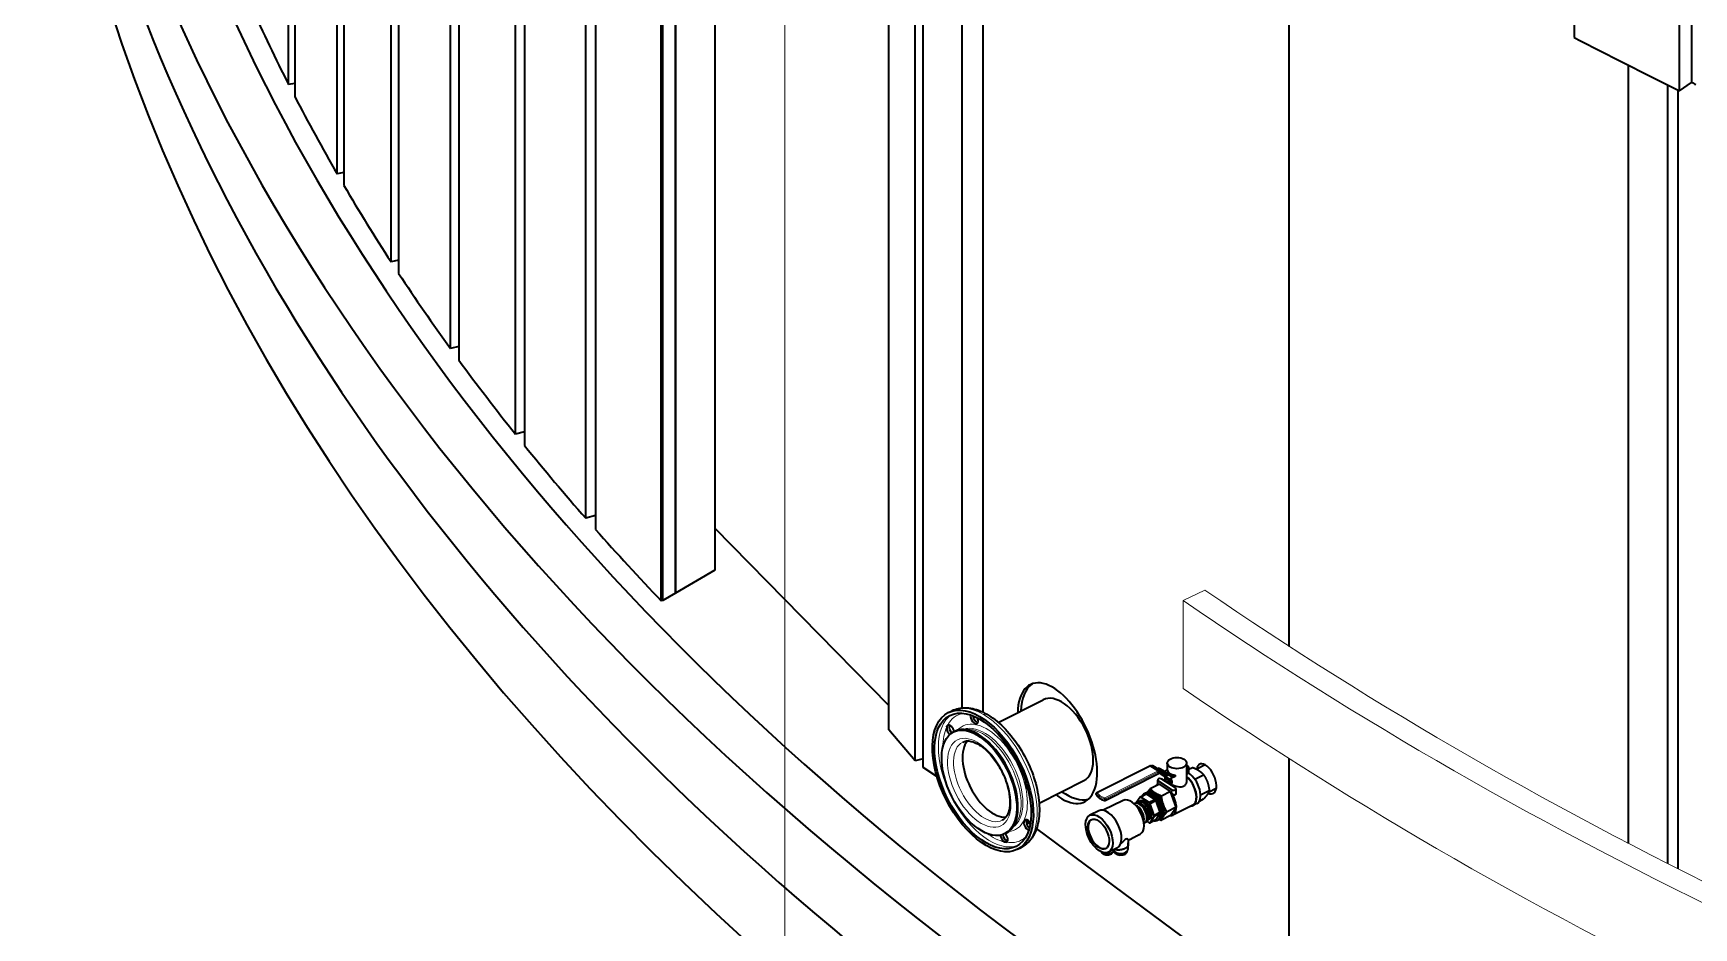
# Model space of a CAD drawing. Header units: millimetres. Extents: x 0 to 42050, y 0 to 29700.
# Drawn here: x 23167 to 24403, y 9422 to 10088 of the extents above; entities that cross this region are included whole.
import ezdxf

# ---------------------------------------------------------------- set-up
doc = ezdxf.new("R2010")
doc.units = ezdxf.units.MM
doc.header["$LTSCALE"] = 50
for name, color, linetype, lineweight in [('Detail Boundary', 7, 'Continuous', 18), ('Visible', 7, 'Continuous', 35), ('Visible Narrow', 7, 'Continuous', 18)]:
    doc.layers.add(name, color=color, linetype=linetype, lineweight=lineweight)
doc.layers.add('P_Cable Ducts (CD)', color=30, linetype='Continuous', lineweight=18, true_color=0xff7f00)

# ---------------------------------------------------------------- blocks, each defined once
blk = doc.blocks.new('2dDetail0')
at = {"layer": 'Detail Boundary', "flags": 128}
blk.add_lwpolyline([(474.534, 168.353), (574.626, 168.353), (574.626, 218.095), (474.534, 218.095), (474.534, 168.353)], dxfattribs=at)

msp = doc.modelspace()

# ---------------------------------------------------------------- linework, layer by layer
at = {"layer": 'P_Cable Ducts (CD)', "color": 9, "true_color": 0xc0c0c0}
for p, q in [((24023.13, 9665.79), (24039.37, 9673.65)), ((24023.13, 9600.47), (24023.13, 9665.79))]:
    msp.add_line(p, q, dxfattribs=at)
for centre, major_axis, end_param in [((26536.67, 10883.48), (3281.2, 0), 4.2027737), ((26536.67, 10883.48), (3260, 0), 4.1991357), ((26536.67, 10818.16), (3281.2, 0), 4.2027737)]:
    msp.add_ellipse(centre, major_axis=major_axis, ratio=0.5773503, start_param=3.8397244, end_param=end_param, dxfattribs=at)
at = {"layer": 'Visible', "color": 9, "true_color": 0xc0c0c0}
for p, q in [((23357.35, 10049.64), (23357.35, 11965.14)), ((23361.9, 11956.28), (23361.9, 10040.78)), ((23393.4, 9983.34), (23393.4, 11898.84)), ((23398.51, 11890.09), (23398.51, 9974.59)), ((23433.6, 9917.84), (23433.6, 11833.35)), ((23439.25, 11824.7), (23439.25, 9909.2)), ((23477.89, 9853.23), (23477.89, 11768.74)), ((23484.08, 11760.22), (23484.08, 9844.72)), ((23526.22, 9789.59), (23526.22, 11705.1)), ((23532.94, 11696.71), (23532.94, 9781.21)), ((23578.51, 9727.01), (23578.51, 11642.51)), ((23585.76, 11634.28), (23585.76, 9718.78)), ((23634.71, 9665.56), (23634.71, 11581.07)), ((24314.06, 11085.82), (24314.06, 10084.8)), ((24401.59, 11052.3), (24401.59, 10051.27)), ((24392.56, 10045.1), (24392.56, 11046.12)), ((23635.84, 9665.93), (23635.84, 10580.4)), ((23645.19, 9671.33), (23645.19, 10569.15)), ((23645.19, 10569.15), (23645.19, 9671.33)), ((23674.66, 10539.4), (23674.66, 9688.34)), ((23804.11, 9569.63), (23804.11, 10421.48)), ((23823.74, 9546.65), (23823.74, 10405.14)), ((23829.52, 9541.66), (23829.52, 10404.79)), ((23858.78, 9586.01), (23858.78, 10376.86)), ((23874.18, 9582.73), (23874.18, 10364.76)), ((24102.15, 9631.73), (24102.15, 10205.86)), ((24354.54, 9485.16), (24354.54, 10064.01)), ((23361.9, 10050.42), (23357.35, 10049.64)), ((24383.8, 9470.12), (24383.8, 10049.4)), ((24392.56, 10045.1), (24401.59, 10051.27)), ((24391.62, 9466.17), (24391.62, 10045.56)), ((23398.51, 9984.33), (23393.4, 9983.34)), ((23439.25, 9919.08), (23433.6, 9917.84)), ((23484.08, 9854.73), (23477.89, 9853.23)), ((23532.94, 9791.39), (23526.22, 9789.59)), ((23585.76, 9729.14), (23578.51, 9727.01)), ((23804.11, 9587.82), (23674.66, 9719.77)), ((23674.66, 9688.34), (23645.19, 9671.33)), ((23635.84, 9665.93), (23634.71, 9665.56)), ((23645.19, 9671.33), (23635.84, 9665.93)), ((23823.74, 9546.65), (23804.11, 9569.63)), ((23829.52, 9547.93), (23823.74, 9546.65)), ((23839.86, 9534.85), (23829.52, 9541.66)), ((24102.15, 9356.92), (24102.15, 9548.08)), ((23909.37, 9499.53), (23906.48, 9501.67)), ((24102.15, 9356.92), (23914, 9496.11))]:
    msp.add_line(p, q, dxfattribs=at)
at = {"layer": 'Visible'}
for p, q in [((23885.56, 9575.12), (23918.87, 9591.98)), ((23848.33, 9582.43), (23851.19, 9583.87)), ((23852.22, 9568.03), (23853.12, 9568.49)), ((23958.8, 9522.9), (23998.36, 9542.92)), ((24004.43, 9539.06), (23998.63, 9542.88)), ((23999.23, 9542.69), (23999.05, 9542.6)), ((24004.94, 9540.19), (24000.5, 9542.76)), ((24011.32, 9544.87), (24011.32, 9539.67)), ((24025.72, 9544.87), (24025.72, 9531.71)), ((24025.72, 9543.11), (24026.91, 9542.33)), ((24027.39, 9540.36), (24029.98, 9541.67)), ((24039.64, 9543.53), (24033.21, 9540.27)), ((23915.97, 9515.06), (23949.28, 9531.92)), ((23965.15, 9517.03), (24004.7, 9537.05)), ((24005.46, 9529.25), (23998.68, 9525.82)), ((24004.19, 9529.1), (24003.86, 9528.93)), ((24004.19, 9529.1), (24004.19, 9532.27)), ((24004.4, 9540.51), (24004.52, 9540.71)), ((24004.63, 9531.59), (24014.65, 9524.99)), ((24005.03, 9538.87), (24004.72, 9538.71)), ((24004.83, 9537.33), (24004.83, 9538.31)), ((24005.03, 9537.89), (24004.83, 9537.79)), ((24009.81, 9534.59), (24004.9, 9537.83)), ((24004.94, 9540.19), (24010.75, 9536.37)), ((24008.41, 9539.12), (24005.22, 9540.97)), ((24011.3, 9536.96), (24005.24, 9540.96)), ((24013.83, 9523.74), (24005.46, 9529.25)), ((24010.11, 9535.36), (24005.67, 9537.93)), ((24010.75, 9536.37), (24006.31, 9538.94)), ((24017.36, 9526.36), (24007.34, 9532.96)), ((24014.49, 9535.11), (24008.43, 9539.11)), ((24011.33, 9539.67), (24009.2, 9538.6)), ((24010.09, 9532.09), (24009.29, 9531.68)), ((24009.39, 9534.59), (24009.39, 9532.55)), ((24009.39, 9532.55), (24010.27, 9531.97)), ((24013.02, 9532.73), (24009.83, 9534.58)), ((24010.75, 9536.37), (24010.11, 9535.36)), ((24010.27, 9533.07), (24011.08, 9533.48)), ((24010.27, 9533.07), (24012.38, 9531.68)), ((24010.27, 9531.54), (24010.27, 9533.07)), ((24010.27, 9531.54), (24012.38, 9530.15)), ((24010.53, 9534.84), (24011.38, 9536.19)), ((24010.58, 9533.81), (24010.58, 9533.22)), ((24012.95, 9532.24), (24010.58, 9533.81)), ((24012.38, 9531.68), (24012.95, 9531.97)), ((24012.38, 9530.15), (24012.38, 9531.68)), ((24012.95, 9530.3), (24012.38, 9530.15)), ((24012.95, 9530.2), (24012.95, 9532.24)), ((24012.95, 9530.2), (24014.14, 9529.42)), ((24013.2, 9532.68), (24013.7, 9532.39)), ((24014.57, 9534.35), (24013.72, 9532.99)), ((24013.86, 9533.22), (24014.12, 9533.07)), ((24013.87, 9533.24), (24014.17, 9533.04)), ((24014.14, 9531.46), (24014.14, 9529.42)), ((24014.14, 9529.42), (24014.74, 9529.73)), ((24017.13, 9534.87), (24014.57, 9533.58)), ((24017.13, 9535.85), (24014.67, 9534.61)), ((24014.74, 9531.77), (24014.74, 9529.73)), ((24017.13, 9535.85), (24017.13, 9534.87)), ((24025.72, 9537.37), (24026.49, 9536.86)), ((24026.49, 9536.86), (24026.49, 9540.78)), ((24027.39, 9537.32), (24026.49, 9536.86)), ((24027.39, 9537.32), (24027.39, 9541.24)), ((24031.82, 9532.85), (24038.35, 9536.15)), ((23958.47, 9521.38), (23958.47, 9522.36)), ((23978.56, 9517.06), (23963.71, 9509.73)), ((23991.04, 9519.46), (23988.23, 9515.29)), ((23991.33, 9516.76), (23990.3, 9516.24)), ((23995.25, 9521.59), (23991.04, 9519.46)), ((23995.92, 9521.63), (23991.71, 9519.5)), ((23997.82, 9515.48), (23991.71, 9519.5)), ((23994, 9521.92), (23995.12, 9522.49)), ((23995.21, 9522.53), (23995.81, 9522.84)), ((23995.92, 9521.63), (24002.03, 9517.61)), ((24002.03, 9517.61), (23997.82, 9515.48)), ((24002.7, 9516.69), (23998.49, 9514.56)), ((23999.73, 9521.88), (23999.64, 9521.93)), ((24002.7, 9516.69), (24005.75, 9508.13)), ((24013.83, 9523.74), (24007.05, 9520.3)), ((24018.02, 9512), (24013.83, 9523.74)), ((24017.81, 9522.5), (24017.81, 9525.68)), ((24035.19, 9516.59), (24038.35, 9518.19)), ((24036.09, 9521.15), (24042.54, 9524.41)), ((24047.8, 9526), (24042.01, 9523.07)), ((23960.27, 9509.36), (23953.66, 9506.01)), ((23988.39, 9515.37), (23987.15, 9514.74)), ((23989.94, 9515.61), (23990.31, 9515.79)), ((24001.54, 9506), (23998.49, 9514.56)), ((23998.49, 9500.49), (24001.54, 9505.03)), ((24005.75, 9508.13), (24001.54, 9506)), ((24005.75, 9507.16), (24001.54, 9505.03)), ((24005.75, 9507.16), (24002.7, 9502.63)), ((24013.83, 9505.77), (24007.05, 9502.34)), ((24007.3, 9506.94), (24007.28, 9506.83)), ((24018.02, 9512), (24011.24, 9508.57)), ((24013.83, 9505.77), (24018.02, 9512)), ((24030.31, 9513.63), (24015.43, 9506.09)), ((24033.35, 9514.72), (24030.49, 9513.27)), ((23890.52, 9492.38), (23891.42, 9492.83)), ((23995.66, 9501.01), (23994.42, 9500.38)), ((23996.29, 9501.46), (23997.82, 9500.46)), ((23998.2, 9503.2), (23997.17, 9502.68)), ((24002.7, 9502.63), (23998.49, 9500.49)), ((24003.94, 9502.3), (24005.06, 9502.86)), ((24005.15, 9502.9), (24005.75, 9503.21)), ((23899.82, 9480.72), (23902.68, 9482.17)), ((23974.17, 9481.9), (23967.56, 9478.56)), ((23971.33, 9480.15), (23971.33, 9479.1)), ((23971.59, 9479.38), (23971.59, 9479.6)), ((23981.71, 9479.37), (23981.71, 9479.6)), ((23981.71, 9479.38), (23981.71, 9479.6)), ((23982.05, 9482.99), (23982.05, 9480.69)), ((23982.24, 9487.99), (23982.19, 9483.23)), ((23982.33, 9484.06), (23982.36, 9487.56)), ((23962.71, 9478.61), (23962.71, 9478.45)), ((23963.37, 9478.06), (23962.96, 9478.3)), ((23966.86, 9478.27), (23966.86, 9477.45)), ((23967.76, 9478.65), (23967.76, 9477.52)), ((23969.88, 9478.06), (23970.05, 9478.16)), ((23971.98, 9478.25), (23971.98, 9479.12)), ((23974.1, 9476.86), (23974.1, 9477.94)), ((23976.02, 9476.48), (23976.02, 9477.59)), ((23979.16, 9476.84), (23979.16, 9477.93)), ((23980.68, 9477.62), (23980.68, 9478.61))]:
    msp.add_line(p, q, dxfattribs=at)
for centre, start, end in [((23959.07, 9522.36), 116.85363, 180), ((23959.07, 9521.38), 180, 211.03014), ((23964.88, 9517.56), 253.83835, 296.85363)]:
    msp.add_arc(centre, 0.6, start, end, dxfattribs=at)
at = {"layer": 'Visible', "color": 9, "true_color": 0xc0c0c0}
for centre, major_axis, ratio, start_param, end_param in [((26536.67, 10583.01), (-3368, 0), 0.5773503, 6.1038736, 7.1817774), ((26536.67, 10589.54), (-3330.76, 0), 0.5773503, 6.1828266, 7.1670169), ((26536.67, 10524.23), (-3368, 0), 0.5773503, 0, 0.9092669), ((26536.67, 10524.23), (-3368, 0), 0.5773503, 0, 0.9092669), ((26536.67, 10458.91), (-3368, 0), 0.5773503, 0, 0.8905422), ((26536.67, 10589.54), (-3314, 0), 0.5773503, 0.254576, 0.2860669), ((26536.67, 11504.02), (3314, 0), 0.5773503, 3.9772724, 4.0087634), ((26536.67, 11504.02), (3300, 0), 0.5773503, 4.0087532, 4.0100214), ((26536.67, 10589.54), (-3314, 0), 0.5773503, 0.2908949, 0.3223859), ((26536.67, 10589.54), (-3314, 0), 0.5773503, 0.3272139, 0.3587049), ((26536.67, 10589.54), (-3314, 0), 0.5773503, 0.3635329, 0.3950239), ((26536.67, 10589.54), (3314, 0), 0.5773503, 3.5414446, 3.5729355), ((26536.67, 10589.54), (3314, 0), 0.5773503, 3.5777636, 3.6092545), ((26536.67, 10589.54), (3314, 0), 0.5773503, 3.6140825, 3.6455735), ((23929.6, 9559.69), (-19.78, 43.77), 0.5024296, 2.3701909, 7.0990775), ((24040.52, 9533.15), (-4.95, 10.94), 0.5024296, 2.5753373, 6.9405514)]:
    msp.add_ellipse(centre, major_axis=major_axis, ratio=ratio, start_param=start_param, end_param=end_param, dxfattribs=at)
at = {"layer": 'Visible'}
for centre, major_axis, ratio, start_param, end_param in [((23934.07, 9561.95), (-21.68, 42.82), 0.5383471, 0.0687142, 0.793647), ((23934.07, 9561.95), (-15.2, 30.03), 0.5383471, 3.1415927, 6.2831853), ((23867.73, 9577.93), (1.94, -3.84), 0.5383471, 3.6780733, 7.7475124), ((23869.53, 9578.84), (1.94, -3.84), 0.5383471, 4.1375299, 5.831088), ((23849.97, 9569.21), (-1.94, 3.84), 0.5383471, 0.6115126, 2.1985024), ((23849.97, 9569.21), (-1.94, 3.84), 0.5383471, 4.2107178, 6.4437216), ((23851.78, 9570.13), (1.94, -3.84), 0.5383471, 3.7531053, 5.236971), ((23872.27, 9530.66), (-19.15, 37.83), 0.5383471, 3.1415927, 6.2831853), ((23880.39, 9534.77), (14.73, -29.1), 0.5383471, 3.3685143, 6.0562637), ((23891.93, 9560.87), (1.94, -3.84), 0.5383471, 4.1173192, 5.9514467), ((23998.63, 9542.39), (-0.271, 0.535), 0.5383471, 5.5284434, 6.2831853), ((23999.23, 9540.73), (1.32, 2), 0.6138804, 0.0349444, 0.8203425), ((24025.59, 9540.33), (1.32, 2), 0.6138804, 5.5327315, 7.0312623), ((24025.59, 9540.33), (0.66, 1), 0.6138804, 5.5327315, 6.9586158), ((23908.41, 9528.04), (-1.94, 3.84), 0.5383471, 0.3089319, 2.166272), ((24009.64, 9517.51), (-5.78, 11.42), 0.5383471, 6.1641547, 6.544968), ((24005.99, 9532.27), (-1.8, 0), 0.5773503, 3.8615303, 7.003123), ((24004.43, 9538.57), (0.271, -0.535), 0.5383471, 0.8160544, 2.3868507), ((24004.92, 9540.45), (0.301, 0.519), 0.7889171, 6.2382891, 7.8090854), ((24004.43, 9537.59), (0.271, -0.535), 0.5383471, 0, 0.8160544), ((24005.03, 9536.91), (1.32, 2), 0.6138804, 0.0349444, 0.8203425), ((24005.03, 9536.91), (0.66, 1), 0.6138804, 0.0349444, 0.8203425), ((24008.11, 9538.6), (0.301, 0.519), 0.7889171, 6.2382891, 6.2831853), ((24007.89, 9533.83), (-1.1, -1.67), 0.6138804, 2.3911388, 2.5871051), ((24010.13, 9535.1), (-0.301, -0.519), 0.7889171, 6.2382891, 7.8090854), ((24010.98, 9536.45), (0.301, 0.519), 0.7889171, 4.6674928, 6.2382891), ((24018.52, 9539.93), (-7.2, 0), 0.5773503, 0.0624741, 1.3774012), ((24013.32, 9533.25), (-0.301, -0.519), 0.7889171, 0, 1.5259001), ((24012.63, 9530.7), (1.1, 1.67), 0.6138804, 5.5327315, 6.3181297), ((24014.57, 9535.54), (-1.32, -2), 0.6138804, 0.4776405, 0.8203425), ((24012.63, 9530.7), (1.54, 2.34), 0.6138804, 5.5327315, 6.3181297), ((24014.17, 9534.61), (0.301, 0.519), 0.7889171, 4.6674928, 6.2382891), ((24024.53, 9525.05), (5.96, -11.78), 0.5383471, 6.0363764, 8.5334298), ((24024.53, 9525.05), (5.78, -11.42), 0.5383471, 0, 2.2459475), ((24027.39, 9526.5), (5.96, -11.78), 0.5383471, 0, 2.3913086), ((23934.07, 9561.95), (21.68, -42.82), 0.5383471, 5.4895383, 6.1509545), ((23984.84, 9504.55), (6.32, -12.48), 0.5383471, 0.0206591, 3.1360177), ((23993.73, 9509.46), (3.43, -6.78), 0.5383471, 6.236424, 9.655497), ((23993.56, 9509.37), (3.25, -6.42), 0.5383471, 0.109014, 3.1415927), ((23994.76, 9509.98), (-4.65, 9.19), 0.5383471, 5.994819, 6.1092654), ((23994.76, 9509.98), (3.43, -6.78), 0.5383471, 0, 3.1415927), ((23998.97, 9512.11), (-4.97, 9.81), 0.5383471, 2.7446251, 6.6801528), ((24000.09, 9512.67), (4.97, -9.81), 0.5383471, 0, 3.1415927), ((24000.18, 9512.72), (-4.97, 9.81), 0.5383471, 3.1330541, 6.2917239), ((23998.97, 9512.11), (-4.65, 9.19), 0.5383471, 5.994819, 6.1092654), ((24000.78, 9513.02), (-4.97, 9.81), 0.5383471, 3.1415927, 6.2831853), ((24002.13, 9513.71), (-4.97, 9.81), 0.5383471, 5.5284434, 6.4110578), ((24000.18, 9512.72), (4.91, -9.71), 0.5383471, 0.6929614, 2.4486313), ((24002.13, 9513.71), (4.32, -8.53), 0.5383471, 0.4169299, 2.7246628), ((23998.97, 9512.11), (4.65, -9.19), 0.5383471, 1.8060287, 1.9204752), ((24002.13, 9513.71), (-4.97, 9.81), 0.5383471, 4.4812458, 5.5284434), ((24009.64, 9517.51), (5.78, -11.42), 0.5383471, 6.0214026, 8.0343248), ((24016.01, 9525.68), (1.8, 0), 0.5773503, 3.8615303, 7.003123), ((23967.22, 9495.63), (-6.95, 13.73), 0.5383471, 3.1415927, 6.2831853), ((23990.79, 9507.56), (-3.64, 7.18), 0.5383471, 3.0302602, 6.3945177), ((23989.24, 9506.78), (3.3, -6.51), 0.5383471, 0.455865, 2.6857277), ((23992.03, 9508.19), (-3.64, 7.18), 0.5383471, 3.1415927, 6.2831853), ((23994.76, 9509.98), (-4.65, 9.19), 0.5383471, 4.9476214, 5.0620678), ((23994.76, 9509.98), (-4.65, 9.19), 0.5383471, 3.9004239, 4.0148703), ((23998.97, 9512.11), (4.65, -9.19), 0.5383471, 0.7588312, 0.8732776), ((24002.13, 9513.71), (4.97, -9.81), 0.5383471, 6.1553128, 6.5756409), ((24002.13, 9513.71), (4.97, -9.81), 0.5383471, 0.2924556, 1.3396532), ((23889.75, 9489.94), (1.94, -3.84), 0.5383471, 6.1092998, 8.2916917), ((23907.5, 9498.66), (-1.94, 3.84), 0.5383471, 4.7770628, 8.9060351), ((23909.31, 9499.57), (1.94, -3.84), 0.5383471, 3.59369, 5.3096975), ((23960.34, 9492.15), (5.42, -10.71), 0.5383471, 3.1568098, 6.2679681), ((23994.76, 9509.98), (4.65, -9.19), 0.5383471, 5.994819, 6.1092654), ((23889.75, 9489.94), (-1.94, 3.84), 0.5383471, 0.9820763, 2.5167308), ((23891.55, 9490.86), (1.94, -3.84), 0.5383471, 4.2394336, 5.6583235), ((23976.65, 9480.69), (-5.4, 0), 0.5773503, 0.082552, 3.1415927), ((23967.15, 9516.01), (-18.34, 35.55), 0.5332872, 2.5640877, 2.5740205), ((23966.63, 9480.51), (-5.3, 0), 0.5773503, 0.5802192, 0.7390181), ((23966.63, 9479.94), (4.6, 0), 0.5773503, 3.9269908, 5.4977871), ((23966.63, 9480.51), (-5.3, 0), 0.5773503, 1.6147416, 1.7862157), ((23966.63, 9480.51), (5.3, 0), 0.5773503, 5.8035318, 5.924087), ((23976.65, 9479.38), (-5.06, 0), 0.5773503, 0, 0.3979763), ((23976.65, 9479.38), (-5.06, 0), 0.5773503, 1.0418991, 1.4451738), ((23976.65, 9479.38), (-5.06, 0), 0.5773503, 2.0890966, 2.4923714), ((23976.65, 9479.38), (5.06, 0), 0.5773503, 6.2778868, 6.2831853)]:
    msp.add_ellipse(centre, major_axis=major_axis, ratio=ratio, start_param=start_param, end_param=end_param, dxfattribs=at)
for centre, major_axis, ratio in [((23874.08, 9531.57), (25.75, -50.85), 0.5383471), ((23874.08, 9531.57), (24.66, -48.71), 0.5383471), ((23871.37, 9530.2), (-19.15, 37.83), 0.5383471), ((24018.52, 9544.87), (-7.2, 0), 0.5773503), ((23960.61, 9492.28), (6.95, -13.73), 0.5383471), ((23960.17, 9492.06), (-5.42, 10.71), 0.5383471)]:
    msp.add_ellipse(centre, major_axis=major_axis, ratio=ratio, dxfattribs=at)
for points, knots in [([(23851.19, 9583.87), (23854.13, 9585.37), (23857.44, 9586.1), (23864.57, 9586.08), (23868.4, 9585.2), (23876.46, 9581.84), (23880.69, 9579.17), (23888.88, 9572.37), (23892.84, 9568.2), (23900.04, 9558.87), (23903.29, 9553.73), (23908.82, 9542.94), (23911.1, 9537.31), (23914.46, 9526.07), (23915.55, 9520.45), (23916.38, 9509.73), (23916.11, 9504.62), (23914.08, 9495.45), (23912.32, 9491.36), (23907.82, 9485.58), (23905.42, 9483.55), (23902.68, 9482.17)], [4.7057144, 4.7057144, 4.7057144, 4.7057144, 4.9732714, 4.9732714, 5.2679719, 5.2679719, 5.5990231, 5.5990231, 5.9350203, 5.9350203, 6.2675074, 6.2675074, 6.5985182, 6.5985182, 6.9308438, 6.9308438, 7.2666265, 7.2666265, 7.5987167, 7.5987167, 7.847307, 7.847307, 7.847307, 7.847307]), ([(23847.19, 9571.75), (23847.2, 9571.77), (23847.2, 9571.8), (23847.23, 9571.94), (23847.26, 9572.05), (23847.32, 9572.2), (23847.33, 9572.24), (23847.36, 9572.3), (23847.36, 9572.31), (23847.38, 9572.34), (23847.38, 9572.34), (23847.39, 9572.36), (23847.39, 9572.36), (23847.39, 9572.37), (23847.4, 9572.38), (23847.4, 9572.39), (23847.4, 9572.4), (23847.42, 9572.42), (23847.42, 9572.43), (23847.49, 9572.56), (23847.56, 9572.66), (23847.67, 9572.78), (23847.7, 9572.81), (23847.72, 9572.83)], [-0.60108386, -0.60108386, -0.60108386, -0.60108386, -0.57815405, -0.57815405, -0.4517174, -0.4517174, -0.39937151, -0.39937151, -0.37798741, -0.37798741, -0.36705524, -0.36705524, -0.36001009, -0.36001009, -0.3533864, -0.3533864, -0.34454389, -0.34454389, -0.32504019, -0.32504019, -0.16888945, -0.16888945, -0.11651595, -0.11651595, -0.11651595, -0.11651595]), ([(23849.13, 9573.12), (23849.11, 9573.07), (23849.09, 9573.02), (23849.04, 9572.88), (23849.02, 9572.77), (23849, 9572.67)], [-1.88156218, -1.88156218, -1.88156218, -1.88156218, -1.8229843, -1.8229843, -1.70977025, -1.70977025, -1.70977025, -1.70977025]), ([(23859.04, 9560.52), (23860.73, 9561.38), (23862.82, 9561.62), (23867.31, 9560.56), (23869.44, 9559.64), (23873.77, 9556.88), (23875.97, 9555.08), (23880.25, 9550.72), (23882.33, 9548.15), (23886.14, 9542.5), (23887.86, 9539.4), (23890.75, 9533.04), (23891.91, 9529.76), (23893.55, 9523.39), (23894.02, 9520.31), (23894.28, 9514.69), (23894.07, 9512.15), (23893.08, 9507.86), (23892.31, 9506.12), (23890.54, 9503.67), (23889.58, 9502.86), (23888.51, 9502.32)], [0.7767793, 0.7767793, 0.7767793, 0.7767793, 1.2029848, 1.2029848, 1.5138534, 1.5138534, 1.8147183, 1.8147183, 2.1196711, 2.1196711, 2.4277975, 2.4277975, 2.7365496, 2.7365496, 3.0433025, 3.0433025, 3.3458311, 3.3458311, 3.647692, 3.647692, 3.918372, 3.918372, 3.918372, 3.918372]), ([(24004.63, 9529.22), (24004.47, 9529.18), (24004.34, 9529.14), (24004.22, 9529.11), (24004.19, 9529.1), (24004.19, 9529.1)], [-0.79507583, -0.79507583, -0.79507583, -0.79507583, -0.56860983, -0.56860983, -0.41421201, -0.41421201, -0.41421201, -0.41421201]), ([(24023.26, 9527.52), (24023.22, 9527.5), (24023.18, 9527.48), (24023.09, 9527.43), (24023.04, 9527.41), (24022.87, 9527.34), (24022.75, 9527.3), (24021.99, 9527.05), (24021.3, 9526.97), (24019.82, 9527.03), (24019.03, 9527.17), (24017.48, 9527.6), (24016.71, 9527.88), (24015.44, 9528.42), (24014.93, 9528.67), (24014.25, 9529.03), (24014.05, 9529.14), (24013.7, 9529.34), (24013.56, 9529.43), (24013.34, 9529.56), (24013.27, 9529.61), (24013.14, 9529.69), (24013.08, 9529.73), (24012.96, 9529.81), (24012.9, 9529.85), (24012.73, 9529.97), (24012.63, 9530.04), (24012.51, 9530.13), (24012.48, 9530.15), (24012.46, 9530.17)], [-22.5051743, -22.5051743, -22.5051743, -22.5051743, -22.4635594, -22.4635594, -22.4144428, -22.4144428, -22.3017852, -22.3017852, -21.7228269, -21.7228269, -21.1079187, -21.1079187, -20.5008041, -20.5008041, -20.0622073, -20.0622073, -19.8726904, -19.8726904, -19.7231477, -19.7231477, -19.6448391, -19.6448391, -19.5805492, -19.5805492, -19.5057019, -19.5057019, -19.3761235, -19.3761235, -19.3401581, -19.3401581, -19.3401581, -19.3401581]), ([(24025.72, 9531.71), (24025.72, 9531.58), (24025.71, 9531.45), (24025.67, 9530.95), (24025.6, 9530.57), (24025.36, 9529.82), (24025.2, 9529.46), (24024.78, 9528.78), (24024.52, 9528.46), (24023.94, 9527.92), (24023.61, 9527.7), (24023.26, 9527.52)], [-12.6592157, -12.6592157, -12.6592157, -12.6592157, -12.5375064, -12.5375064, -12.18851, -12.18851, -11.8395136, -11.8395136, -11.4905172, -11.4905172, -11.1415207, -11.1415207, -11.1415207, -11.1415207]), ([(23958.56, 9521.07), (23958.78, 9520.71), (23959.05, 9520.36), (23959.66, 9519.69), (23960.01, 9519.37), (23960.78, 9518.78), (23961.2, 9518.5), (23962.11, 9517.99), (23962.59, 9517.75), (23963.61, 9517.33), (23964.15, 9517.15), (23964.71, 9516.99)], [5.89753338, 5.89753338, 5.89753338, 5.89753338, 6.05179415, 6.05179415, 6.20605492, 6.20605492, 6.36031569, 6.36031569, 6.51457646, 6.51457646, 6.66883724, 6.66883724, 6.66883724, 6.66883724]), ([(24017.81, 9522.5), (24017.81, 9522.41), (24017.8, 9522.33), (24017.77, 9522.04), (24017.71, 9521.82), (24017.56, 9521.54), (24017.5, 9521.46), (24017.36, 9521.31), (24017.28, 9521.25), (24017.11, 9521.17), (24017.02, 9521.14), (24016.82, 9521.11), (24016.71, 9521.11), (24016.4, 9521.15), (24016.18, 9521.23), (24015.74, 9521.47), (24015.48, 9521.67), (24015.02, 9522.11), (24014.82, 9522.37), (24014.65, 9522.62)], [-1.9444966, -1.9444966, -1.9444966, -1.9444966, -1.8793, -1.8793, -1.7082281, -1.7082281, -1.6226922, -1.6226922, -1.5371562, -1.5371562, -1.4516203, -1.4516203, -1.3660843, -1.3660843, -1.1950124, -1.1950124, -0.9685464, -0.9685464, -0.7420804, -0.7420804, -0.7420804, -0.7420804]), ([(23891.3, 9485.98), (23891.09, 9485.95), (23890.85, 9485.96), (23890.45, 9486.07), (23890.28, 9486.14), (23890.12, 9486.22)], [-1.66988397, -1.66988397, -1.66988397, -1.66988397, -1.42826872, -1.42826872, -1.26979479, -1.26979479, -1.26979479, -1.26979479]), ([(23891.92, 9487.13), (23891.96, 9487.11), (23891.99, 9487.1), (23892.15, 9487.03), (23892.28, 9486.98), (23892.4, 9486.95)], [-3.22529875, -3.22529875, -3.22529875, -3.22529875, -3.17709695, -3.17709695, -3.00831712, -3.00831712, -3.00831712, -3.00831712]), ([(23972.42, 9480.77), (23972.51, 9480.74), (23972.6, 9480.71), (23972.69, 9480.67), (23972.73, 9480.66), (23972.78, 9480.64), (23972.83, 9480.63), (23972.87, 9480.61), (23972.92, 9480.6), (23972.97, 9480.59), (23973.02, 9480.57), (23973.07, 9480.56), (23973.12, 9480.55), (23973.17, 9480.54), (23973.22, 9480.53), (23973.27, 9480.51), (23973.33, 9480.5), (23973.38, 9480.49), (23973.43, 9480.48), (23973.49, 9480.47), (23973.54, 9480.46), (23973.59, 9480.46), (23973.65, 9480.45), (23973.7, 9480.44), (23973.76, 9480.43), (23973.82, 9480.43), (23973.87, 9480.42), (23973.93, 9480.41), (23973.99, 9480.41), (23974.04, 9480.4), (23974.1, 9480.4), (23974.16, 9480.39), (23974.22, 9480.39), (23974.28, 9480.38), (23974.33, 9480.38), (23974.39, 9480.38), (23974.45, 9480.38), (23974.51, 9480.37), (23974.57, 9480.37), (23974.63, 9480.37), (23974.69, 9480.37), (23974.75, 9480.37), (23974.82, 9480.37), (23974.85, 9480.37), (23974.88, 9480.37), (23974.91, 9480.37), (23974.94, 9480.37), (23974.97, 9480.37), (23975, 9480.37), (23975.06, 9480.37), (23975.12, 9480.37), (23975.19, 9480.38), (23975.25, 9480.38), (23975.31, 9480.38), (23975.37, 9480.39), (23975.44, 9480.39), (23975.5, 9480.39), (23975.56, 9480.4), (23975.63, 9480.4), (23975.69, 9480.41), (23975.76, 9480.41), (23975.82, 9480.42), (23975.89, 9480.43), (23975.95, 9480.43), (23976.02, 9480.44), (23976.08, 9480.45), (23976.14, 9480.46), (23976.21, 9480.47), (23976.27, 9480.47), (23976.34, 9480.48), (23976.41, 9480.49), (23976.47, 9480.5), (23976.54, 9480.51), (23976.6, 9480.52), (23976.67, 9480.53), (23976.73, 9480.54), (23976.8, 9480.56), (23976.86, 9480.57), (23976.93, 9480.58), (23976.99, 9480.59), (23977.06, 9480.6), (23977.12, 9480.62), (23977.19, 9480.63), (23977.25, 9480.64), (23977.32, 9480.66), (23977.38, 9480.67), (23977.45, 9480.69), (23977.51, 9480.7), (23977.57, 9480.72), (23977.64, 9480.73), (23977.7, 9480.75), (23977.77, 9480.77), (23977.83, 9480.78), (23977.9, 9480.8), (23977.96, 9480.82), (23978.03, 9480.83), (23978.09, 9480.85), (23978.15, 9480.87), (23978.22, 9480.89), (23978.28, 9480.9), (23978.34, 9480.92), (23978.41, 9480.94), (23978.47, 9480.96), (23978.53, 9480.98), (23978.59, 9481), (23978.66, 9481.02), (23978.72, 9481.04), (23978.78, 9481.06), (23978.84, 9481.08), (23978.9, 9481.1), (23978.96, 9481.12), (23979.02, 9481.14), (23979.08, 9481.17), (23979.14, 9481.19), (23979.2, 9481.21), (23979.26, 9481.23), (23979.32, 9481.25), (23979.38, 9481.28), (23979.43, 9481.3), (23979.49, 9481.32), (23979.55, 9481.34), (23979.6, 9481.37), (23979.66, 9481.39), (23979.72, 9481.41), (23979.77, 9481.44), (23979.83, 9481.46), (23979.88, 9481.49), (23979.94, 9481.51), (23979.99, 9481.53), (23980.04, 9481.56), (23980.1, 9481.58), (23980.15, 9481.61), (23980.2, 9481.63), (23980.25, 9481.66), (23980.31, 9481.68), (23980.36, 9481.71), (23980.41, 9481.73), (23980.46, 9481.76), (23980.5, 9481.79), (23980.55, 9481.81), (23980.6, 9481.84), (23980.65, 9481.86), (23980.69, 9481.89), (23980.74, 9481.91), (23980.79, 9481.94), (23980.81, 9481.95), (23980.83, 9481.97), (23980.85, 9481.98), (23980.87, 9481.99), (23980.9, 9482.01), (23980.92, 9482.02), (23980.96, 9482.05), (23981, 9482.07), (23981.04, 9482.1), (23981.09, 9482.13), (23981.13, 9482.15), (23981.17, 9482.18), (23981.21, 9482.21), (23981.24, 9482.23), (23981.28, 9482.26), (23981.32, 9482.29), (23981.36, 9482.31), (23981.39, 9482.34), (23981.43, 9482.37), (23981.46, 9482.4), (23981.5, 9482.42), (23981.53, 9482.45), (23981.56, 9482.48), (23981.6, 9482.5), (23981.63, 9482.53), (23981.66, 9482.56), (23981.69, 9482.59), (23981.72, 9482.61), (23981.75, 9482.64), (23981.77, 9482.67), (23981.8, 9482.69), (23981.83, 9482.72), (23981.85, 9482.75), (23981.88, 9482.78), (23981.9, 9482.8), (23981.92, 9482.83), (23981.94, 9482.84), (23981.95, 9482.86), (23981.96, 9482.87), (23981.97, 9482.88), (23981.98, 9482.9), (23981.99, 9482.91), (23982.01, 9482.94), (23982.03, 9482.97), (23982.05, 9482.99), (23982.07, 9483.02), (23982.08, 9483.05), (23982.1, 9483.07), (23982.12, 9483.1), (23982.13, 9483.13), (23982.15, 9483.15), (23982.16, 9483.18), (23982.17, 9483.21), (23982.19, 9483.23)], [0, 0, 0, 0, 0.9921281, 0.9921281, 0.9921281, 1.4883499, 1.4883499, 1.4883499, 1.9845113, 1.9845113, 1.9845113, 2.481689, 2.481689, 2.481689, 2.9801631, 2.9801631, 2.9801631, 3.4796873, 3.4796873, 3.4796873, 3.9799927, 3.9799927, 3.9799927, 4.4807934, 4.4807934, 4.4807934, 4.9817923, 4.9817923, 4.9817923, 5.482687, 5.482687, 5.482687, 5.9831749, 5.9831749, 5.9831749, 6.4829584, 6.4829584, 6.4829584, 6.9817506, 6.9817506, 6.9817506, 7.4792811, 7.4792811, 7.4792811, 7.7274948, 7.7274948, 7.7274948, 7.975713, 7.975713, 7.975713, 8.4732682, 8.4732682, 8.4732682, 8.9720891, 8.9720891, 8.9720891, 9.4718876, 9.4718876, 9.4718876, 9.9723621, 9.9723621, 9.9723621, 10.4732037, 10.4732037, 10.4732037, 10.9741017, 10.9741017, 10.9741017, 11.4747494, 11.4747494, 11.4747494, 11.9748495, 11.9748495, 11.9748495, 12.4741199, 12.4741199, 12.4741199, 12.9723001, 12.9723001, 12.9723001, 13.4691573, 13.4691573, 13.4691573, 13.9659376, 13.9659376, 13.9659376, 14.4642161, 14.4642161, 14.4642161, 14.9636726, 14.9636726, 14.9636726, 15.4639646, 15.4639646, 15.4639646, 15.9647413, 15.9647413, 15.9647413, 16.4656514, 16.4656514, 16.4656514, 16.9663498, 16.9663498, 16.9663498, 17.4665051, 17.4665051, 17.4665051, 17.9658069, 17.9658069, 17.9658069, 18.4639742, 18.4639742, 18.4639742, 18.9607635, 18.9607635, 18.9607635, 19.4576412, 19.4576412, 19.4576412, 19.9560168, 19.9560168, 19.9560168, 20.4555703, 20.4555703, 20.4555703, 20.9559542, 20.9559542, 20.9559542, 21.456803, 21.456803, 21.456803, 21.9577426, 21.9577426, 21.9577426, 22.4583987, 22.4583987, 22.4583987, 22.9584058, 22.9584058, 22.9584058, 23.4574158, 23.4574158, 23.4574158, 23.9551077, 23.9551077, 23.9551077, 24.2033691, 24.2033691, 24.2033691, 24.4515549, 24.4515549, 24.4515549, 24.9490437, 24.9490437, 24.9490437, 25.4478273, 25.4478273, 25.4478273, 25.9476262, 25.9476262, 25.9476262, 26.4481269, 26.4481269, 26.4481269, 26.9489913, 26.9489913, 26.9489913, 27.4498653, 27.4498653, 27.4498653, 27.9503866, 27.9503866, 27.9503866, 28.4501919, 28.4501919, 28.4501919, 28.948926, 28.948926, 28.948926, 29.4462491, 29.4462491, 29.4462491, 29.6943694, 29.6943694, 29.6943694, 29.9427377, 29.9427377, 29.9427377, 30.440486, 30.440486, 30.440486, 30.9393962, 30.9393962, 30.9393962, 31.4392147, 31.4392147, 31.4392147, 31.939661, 31.939661, 31.939661, 31.939661]), ([(23982.24, 9487.99), (23982.15, 9488.12), (23981.98, 9488.27), (23981.59, 9488.41), (23981.42, 9488.44), (23981, 9488.41), (23980.76, 9488.35), (23980.45, 9488.19), (23980.2, 9488.06), (23979.93, 9487.88), (23979.4, 9487.45), (23979.13, 9487.21), (23978.47, 9486.61), (23978.03, 9486.19), (23977.31, 9485.52), (23977.02, 9485.27), (23976.75, 9485.04)], [8.844261, 8.844261, 8.844261, 8.844261, 9.3818647, 9.3818647, 9.6989286, 9.6989286, 10.0159925, 10.0159925, 10.0159925, 10.2595769, 10.2595769, 10.5031614, 10.5031614, 10.9347859, 10.9347859, 11.2155167, 11.2155167, 11.2155167, 11.2155167]), ([(23982.19, 9483.23), (23982.2, 9483.29), (23982.22, 9483.35), (23982.24, 9483.4), (23982.25, 9483.46), (23982.26, 9483.52), (23982.28, 9483.57), (23982.29, 9483.63), (23982.3, 9483.69), (23982.3, 9483.74), (23982.31, 9483.8), (23982.32, 9483.86), (23982.32, 9483.92), (23982.32, 9483.97), (23982.33, 9484.01), (23982.33, 9484.06)], [0, 0, 0, 0, 1.0712713, 1.0712713, 1.0712713, 2.1449723, 2.1449723, 2.1449723, 3.2207498, 3.2207498, 3.2207498, 4.2982321, 4.2982321, 4.2982321, 5.2183586, 5.2183586, 5.2183586, 5.2183586]), ([(23982.36, 9487.56), (23982.36, 9487.62), (23982.34, 9487.71), (23982.28, 9487.87), (23982.26, 9487.93), (23982.24, 9487.99)], [8.9317637, 8.9317637, 8.9317637, 8.9317637, 9.40551186, 9.40551186, 9.61759533, 9.61759533, 9.61759533, 9.61759533]), ([(23962.32, 9478.72), (23962.42, 9478.53), (23962.54, 9478.35), (23962.92, 9477.89), (23963.2, 9477.65), (23963.9, 9477.19), (23964.32, 9477.01), (23965.23, 9476.73), (23965.73, 9476.65), (23966.71, 9476.59), (23967.21, 9476.61), (23968.18, 9476.77), (23968.65, 9476.9), (23969.54, 9477.29), (23969.96, 9477.55), (23970.57, 9478.15), (23970.8, 9478.44), (23970.96, 9478.79)], [5.8489812, 5.8489812, 5.8489812, 5.8489812, 6.0027465, 6.0027465, 6.2888289, 6.2888289, 6.6488679, 6.6488679, 7.0311191, 7.0311191, 7.4078557, 7.4078557, 7.7868401, 7.7868401, 8.166763, 8.166763, 8.4366178, 8.4366178, 8.4366178, 8.4366178]), ([(23962.71, 9478.45), (23962.79, 9478.4), (23962.87, 9478.35), (23962.96, 9478.3), (23963.04, 9478.25), (23963.12, 9478.21), (23963.21, 9478.16), (23963.25, 9478.14), (23963.29, 9478.11), (23963.34, 9478.09), (23963.38, 9478.07), (23963.42, 9478.05), (23963.47, 9478.03), (23963.51, 9478.01), (23963.55, 9477.99), (23963.6, 9477.97), (23963.64, 9477.94), (23963.68, 9477.92), (23963.73, 9477.91), (23963.77, 9477.89), (23963.81, 9477.87), (23963.86, 9477.85), (23963.9, 9477.83), (23963.95, 9477.81), (23963.99, 9477.79), (23964.03, 9477.78), (23964.08, 9477.76), (23964.12, 9477.74), (23964.17, 9477.73), (23964.21, 9477.71), (23964.25, 9477.7), (23964.3, 9477.68), (23964.34, 9477.67), (23964.39, 9477.65), (23964.43, 9477.64), (23964.48, 9477.62), (23964.52, 9477.61), (23964.57, 9477.6), (23964.61, 9477.59), (23964.65, 9477.57), (23964.7, 9477.56), (23964.74, 9477.55), (23964.79, 9477.54), (23964.83, 9477.53), (23964.88, 9477.52), (23964.92, 9477.51), (23964.96, 9477.5), (23965.01, 9477.49), (23965.05, 9477.48), (23965.1, 9477.48), (23965.14, 9477.47), (23965.19, 9477.46), (23965.23, 9477.45), (23965.28, 9477.45), (23965.32, 9477.44), (23965.36, 9477.44), (23965.41, 9477.43), (23965.45, 9477.43), (23965.5, 9477.42), (23965.54, 9477.42), (23965.58, 9477.41), (23965.63, 9477.41), (23965.67, 9477.41), (23965.72, 9477.4), (23965.76, 9477.4), (23965.8, 9477.4), (23965.85, 9477.4), (23965.89, 9477.4), (23965.93, 9477.4), (23965.98, 9477.39), (23966.02, 9477.39), (23966.06, 9477.39), (23966.11, 9477.39), (23966.15, 9477.4), (23966.19, 9477.4), (23966.24, 9477.4), (23966.28, 9477.4), (23966.32, 9477.4), (23966.36, 9477.4), (23966.4, 9477.41), (23966.45, 9477.41), (23966.49, 9477.41), (23966.53, 9477.42), (23966.57, 9477.42), (23966.61, 9477.42), (23966.7, 9477.43), (23966.78, 9477.44), (23966.86, 9477.45)], [0, 0, 0, 0, 0.722756, 0.722756, 0.722756, 1.4488451, 1.4488451, 1.4488451, 1.8126027, 1.8126027, 1.8126027, 2.1765769, 2.1765769, 2.1765769, 2.5405935, 2.5405935, 2.5405935, 2.9044961, 2.9044961, 2.9044961, 3.2681481, 3.2681481, 3.2681481, 3.6314347, 3.6314347, 3.6314347, 3.9942656, 3.9942656, 3.9942656, 4.3565779, 4.3565779, 4.3565779, 4.7183393, 4.7183393, 4.7183393, 5.0795528, 5.0795528, 5.0795528, 5.4402607, 5.4402607, 5.4402607, 5.8006056, 5.8006056, 5.8006056, 6.1612868, 6.1612868, 6.1612868, 6.5225106, 6.5225106, 6.5225106, 6.8842727, 6.8842727, 6.8842727, 7.2465314, 7.2465314, 7.2465314, 7.6092127, 7.6092127, 7.6092127, 7.9722147, 7.9722147, 7.9722147, 8.3354112, 8.3354112, 8.3354112, 8.6986548, 8.6986548, 8.6986548, 9.0617795, 9.0617795, 9.0617795, 9.4246031, 9.4246031, 9.4246031, 9.7869295, 9.7869295, 9.7869295, 10.1485503, 10.1485503, 10.1485503, 10.5092498, 10.5092498, 10.5092498, 10.869506, 10.869506, 10.869506, 11.5902831, 11.5902831, 11.5902831, 11.5902831]), ([(23967.76, 9477.52), (23967.83, 9477.52), (23967.9, 9477.52), (23967.97, 9477.53), (23968.04, 9477.53), (23968.12, 9477.53), (23968.19, 9477.54), (23968.23, 9477.54), (23968.26, 9477.55), (23968.3, 9477.55), (23968.34, 9477.56), (23968.37, 9477.56), (23968.41, 9477.57), (23968.45, 9477.57), (23968.49, 9477.58), (23968.52, 9477.59), (23968.56, 9477.59), (23968.6, 9477.6), (23968.63, 9477.61), (23968.67, 9477.62), (23968.71, 9477.62), (23968.75, 9477.63), (23968.79, 9477.64), (23968.82, 9477.65), (23968.86, 9477.66), (23968.9, 9477.67), (23968.94, 9477.68), (23968.97, 9477.69), (23969.01, 9477.7), (23969.05, 9477.71), (23969.09, 9477.73), (23969.13, 9477.74), (23969.16, 9477.75), (23969.2, 9477.76), (23969.24, 9477.78), (23969.28, 9477.79), (23969.32, 9477.81), (23969.36, 9477.82), (23969.39, 9477.84), (23969.43, 9477.85), (23969.47, 9477.87), (23969.51, 9477.88), (23969.55, 9477.9), (23969.58, 9477.92), (23969.62, 9477.93), (23969.66, 9477.95), (23969.7, 9477.97), (23969.74, 9477.99), (23969.78, 9478.01), (23969.81, 9478.03), (23969.85, 9478.05), (23969.89, 9478.07), (23969.93, 9478.09), (23969.97, 9478.11), (23970, 9478.13), (23970.04, 9478.15), (23970.08, 9478.18), (23970.12, 9478.2), (23970.16, 9478.22), (23970.19, 9478.24), (23970.23, 9478.27), (23970.27, 9478.29), (23970.31, 9478.31), (23970.35, 9478.34), (23970.38, 9478.36), (23970.42, 9478.39), (23970.46, 9478.41), (23970.5, 9478.44), (23970.53, 9478.47), (23970.57, 9478.49), (23970.61, 9478.52), (23970.64, 9478.55), (23970.68, 9478.57), (23970.72, 9478.6), (23970.76, 9478.63), (23970.79, 9478.66), (23970.83, 9478.68), (23970.86, 9478.71), (23970.9, 9478.74), (23970.94, 9478.77), (23970.97, 9478.8), (23971.01, 9478.83), (23971.05, 9478.86), (23971.08, 9478.89), (23971.12, 9478.91), (23971.19, 9478.97), (23971.26, 9479.03), (23971.33, 9479.1)], [0, 0, 0, 0, 0.722756, 0.722756, 0.722756, 1.4488451, 1.4488451, 1.4488451, 1.8126027, 1.8126027, 1.8126027, 2.1765769, 2.1765769, 2.1765769, 2.5405935, 2.5405935, 2.5405935, 2.9044961, 2.9044961, 2.9044961, 3.2681481, 3.2681481, 3.2681481, 3.6314347, 3.6314347, 3.6314347, 3.9942656, 3.9942656, 3.9942656, 4.3565779, 4.3565779, 4.3565779, 4.7183393, 4.7183393, 4.7183393, 5.0795528, 5.0795528, 5.0795528, 5.4402607, 5.4402607, 5.4402607, 5.8006056, 5.8006056, 5.8006056, 6.1612868, 6.1612868, 6.1612868, 6.5225106, 6.5225106, 6.5225106, 6.8842727, 6.8842727, 6.8842727, 7.2465314, 7.2465314, 7.2465314, 7.6092127, 7.6092127, 7.6092127, 7.9722147, 7.9722147, 7.9722147, 8.3354112, 8.3354112, 8.3354112, 8.6986548, 8.6986548, 8.6986548, 9.0617795, 9.0617795, 9.0617795, 9.4246031, 9.4246031, 9.4246031, 9.7869295, 9.7869295, 9.7869295, 10.1485503, 10.1485503, 10.1485503, 10.5092498, 10.5092498, 10.5092498, 10.869506, 10.869506, 10.869506, 11.5902831, 11.5902831, 11.5902831, 11.5902831]), ([(23971.98, 9478.25), (23972.07, 9478.19), (23972.16, 9478.12), (23972.25, 9478.06), (23972.34, 9478), (23972.42, 9477.94), (23972.51, 9477.88), (23972.6, 9477.82), (23972.69, 9477.76), (23972.78, 9477.7), (23972.82, 9477.67), (23972.86, 9477.64), (23972.91, 9477.61), (23972.95, 9477.58), (23973, 9477.55), (23973.04, 9477.52), (23973.13, 9477.46), (23973.22, 9477.41), (23973.3, 9477.35), (23973.39, 9477.29), (23973.48, 9477.24), (23973.57, 9477.18), (23973.66, 9477.13), (23973.74, 9477.07), (23973.83, 9477.02), (23973.92, 9476.96), (23974.01, 9476.91), (23974.1, 9476.86)], [0, 0, 0, 0, 1.0010743, 1.0010743, 1.0010743, 2.0022602, 2.0022602, 2.0022602, 3.0034647, 3.0034647, 3.0034647, 3.5040486, 3.5040486, 3.5040486, 4.0046088, 4.0046088, 4.0046088, 5.0056388, 5.0056388, 5.0056388, 6.0067057, 6.0067057, 6.0067057, 7.0078599, 7.0078599, 7.0078599, 8.0090487, 8.0090487, 8.0090487, 8.0090487]), ([(23976.02, 9476.48), (23976.15, 9476.49), (23976.28, 9476.5), (23976.41, 9476.51), (23976.54, 9476.52), (23976.67, 9476.54), (23976.8, 9476.55), (23976.93, 9476.56), (23977.06, 9476.57), (23977.19, 9476.59), (23977.26, 9476.59), (23977.32, 9476.6), (23977.39, 9476.61), (23977.45, 9476.62), (23977.52, 9476.62), (23977.59, 9476.63), (23977.72, 9476.64), (23977.85, 9476.66), (23977.98, 9476.68), (23978.11, 9476.69), (23978.24, 9476.71), (23978.37, 9476.73), (23978.5, 9476.75), (23978.63, 9476.77), (23978.76, 9476.78), (23978.89, 9476.8), (23979.03, 9476.82), (23979.16, 9476.84)], [0, 0, 0, 0, 1.0010743, 1.0010743, 1.0010743, 2.0022602, 2.0022602, 2.0022602, 3.0034647, 3.0034647, 3.0034647, 3.5040486, 3.5040486, 3.5040486, 4.0046088, 4.0046088, 4.0046088, 5.0056388, 5.0056388, 5.0056388, 6.0067057, 6.0067057, 6.0067057, 7.0078599, 7.0078599, 7.0078599, 8.0090487, 8.0090487, 8.0090487, 8.0090487]), ([(23980.68, 9477.62), (23980.72, 9477.68), (23980.77, 9477.75), (23980.81, 9477.82), (23980.85, 9477.89), (23980.89, 9477.96), (23980.94, 9478.03), (23980.98, 9478.1), (23981.02, 9478.17), (23981.07, 9478.24), (23981.09, 9478.28), (23981.11, 9478.31), (23981.13, 9478.35), (23981.15, 9478.38), (23981.17, 9478.42), (23981.19, 9478.46), (23981.24, 9478.53), (23981.28, 9478.6), (23981.32, 9478.68), (23981.37, 9478.75), (23981.41, 9478.83), (23981.45, 9478.9), (23981.49, 9478.98), (23981.54, 9479.06), (23981.58, 9479.13), (23981.62, 9479.21), (23981.67, 9479.29), (23981.71, 9479.37)], [0, 0, 0, 0, 1.0010743, 1.0010743, 1.0010743, 2.0022602, 2.0022602, 2.0022602, 3.0034647, 3.0034647, 3.0034647, 3.5040486, 3.5040486, 3.5040486, 4.0046088, 4.0046088, 4.0046088, 5.0056388, 5.0056388, 5.0056388, 6.0067057, 6.0067057, 6.0067057, 7.0078599, 7.0078599, 7.0078599, 8.0090487, 8.0090487, 8.0090487, 8.0090487])]:
    msp.add_open_spline(points, degree=3, knots=knots, dxfattribs=at)
for points, weights in [([(24029.98, 9541.67), (24032.96, 9540.56), (24034.91, 9539.28)], [1.68820457608, 1.81878765449, 1.81878765449]), ([(24034.91, 9539.28), (24036.85, 9538), (24038.35, 9536.15)], [1.81878765449, 1.81878765449, 1.68820457608]), ([(24038.35, 9536.15), (24040.22, 9533.38), (24041.19, 9530.66)], [1.68820457608, 1.81878765449, 1.81878765449]), ([(24041.19, 9530.66), (24042.16, 9527.93), (24042.54, 9524.41)], [1.81878765449, 1.81878765449, 1.68820457608]), ([(23998.68, 9525.82), (23997.24, 9524.24), (23996.36, 9523.05)], [1.68820457608, 1.78719069759, 1.81114219462]), ([(24002.13, 9522.69), (24000.18, 9523.97), (23998.68, 9525.82)], [1.81878765449, 1.81878765449, 1.68820457608]), ([(24007.05, 9520.3), (24004.07, 9521.41), (24002.13, 9522.69)], [1.68820457608, 1.81878765449, 1.81878765449]), ([(24008.41, 9514.06), (24007.43, 9516.78), (24007.05, 9520.3)], [1.81878765449, 1.81878765449, 1.68820457608]), ([(24041.19, 9521.68), (24040.22, 9520.23), (24038.35, 9518.19)], [1.81878765449, 1.81878765449, 1.68820457608]), ([(24042.54, 9524.41), (24042.16, 9523.12), (24041.19, 9521.68)], [1.68820457608, 1.81878765449, 1.81878765449]), ([(24007.05, 9502.34), (24007.43, 9503.63), (24008.41, 9505.08)], [1.68820457608, 1.81878765449, 1.81878765449]), ([(24011.24, 9508.57), (24009.38, 9511.34), (24008.41, 9514.06)], [1.68820457608, 1.81878765449, 1.81878765449]), ([(24008.41, 9505.08), (24009.38, 9506.52), (24011.24, 9508.57)], [1.81878765449, 1.81878765449, 1.68820457608]), ([(23982.36, 9487.5), (23986.84, 9489.83), (23991.3, 9492.14)], [0.999999998799, 0.999999995912, 1]), ([(24005.36, 9503.01), (24006.15, 9502.68), (24007.05, 9502.34)], [1.75246630508, 1.72572613736, 1.68820457608])]:
    msp.add_rational_spline(points, weights, degree=2, dxfattribs=at)
at = {"layer": 'Visible Narrow'}
for p, q in [((23998.63, 9542.88), (23959.07, 9522.85)), ((23999.23, 9542.69), (24005.03, 9538.87)), ((24000.5, 9542.76), (24006.31, 9538.94)), ((23964.88, 9519.03), (24004.43, 9539.06)), ((24004.83, 9538.31), (23965.27, 9518.28)), ((23965.27, 9517.3), (24004.83, 9537.33)), ((24004.63, 9529.22), (24004.63, 9531.59)), ((24008.43, 9539.11), (24005.24, 9540.96)), ((24009.39, 9534.59), (24010.58, 9533.81)), ((24010.53, 9534.84), (24013.72, 9532.99)), ((24011.3, 9536.96), (24014.49, 9535.11)), ((24014.57, 9534.35), (24011.38, 9536.19)), ((24012.95, 9532.24), (24014.14, 9531.46)), ((24013.87, 9533.24), (24014.12, 9533.07)), ((24025.72, 9541.29), (24026.49, 9540.78)), ((23958.51, 9522.25), (23958.51, 9521.27)), ((23964.61, 9517.25), (23964.61, 9518.23)), ((23965.27, 9518.28), (23965.27, 9517.3)), ((24014.65, 9522.62), (24014.65, 9524.99)), ((23972.42, 9480.77), (23972.42, 9481.01))]:
    msp.add_line(p, q, dxfattribs=at)
for centre, major_axis, ratio, start_param, end_param in [((23876.93, 9533.02), (-25.75, 50.85), 0.5383471, 3.1415927, 6.2831853), ((23876.93, 9533.02), (24.66, -48.71), 0.5383471, 3.1960929, 6.228685), ((23878.74, 9533.93), (-23.58, 46.57), 0.5383471, 6.1224891, 6.6507911), ((23878.74, 9533.93), (-23.58, 46.57), 0.5383471, 0.4044432, 0.81219), ((23878.74, 9533.93), (-19.51, 38.54), 0.5383471, 2.9252192, 6.4995587), ((23876.93, 9533.02), (-18.43, 36.4), 0.5383471, 3.1907623, 6.2340156), ((23875.58, 9532.34), (-18.43, 36.4), 0.5383471, 3.2946335, 6.1301445), ((23873.78, 9531.42), (14.73, -29.1), 0.5383471, 3.1415927, 6.2831853), ((23959.07, 9522.36), (-0.6, 0), 0.5773503, 0, 0.3342857), ((23959.07, 9521.38), (-0.6, 0), 0.5773503, 0, 0.3342857), ((23959.07, 9522.36), (0.514, 0.309), 0.7712993, 1.1363647, 2.707161), ((23970.12, 9524.58), (-12.3, 0), 0.5773503, 0.3342857, 1.1055896), ((23970.12, 9523.6), (-12.3, 0), 0.5773503, 0.3342857, 1.1055896), ((23959.07, 9521.38), (-0.514, -0.309), 0.7712993, 5.8487537, 6.2831853), ((23959.07, 9522.36), (-0.271, 0.535), 0.5383471, 5.5284434, 6.2831853), ((23970.12, 9525.07), (-11.7, 0), 0.5773503, 0.3342857, 1.1055896), ((23964.88, 9518.54), (0.167, 0.576), 0.3662866, 0.6693441, 2.2401404), ((23964.88, 9518.54), (0.6, 0), 0.5773503, 4.2471822, 5.4323266), ((23964.88, 9517.56), (-0.6, 0), 0.5773503, 1.1055896, 2.290734), ((23964.88, 9517.56), (-0.167, -0.576), 0.3662866, 5.3817331, 6.2831853), ((23964.88, 9518.54), (-0.271, 0.535), 0.5383471, 3.9576471, 5.5284434), ((23964.88, 9517.56), (0.271, -0.535), 0.5383471, 0, 0.8160544), ((24001.8, 9513.54), (-4.13, 8.15), 0.5383471, 4.1510087, 5.2737693), ((23878.74, 9533.93), (-23.58, 46.57), 0.5383471, 2.3294027, 2.7238002), ((23878.74, 9533.93), (23.58, -46.57), 0.5383471, 5.9022304, 6.4438815)]:
    msp.add_ellipse(centre, major_axis=major_axis, ratio=ratio, start_param=start_param, end_param=end_param, dxfattribs=at)
msp.add_ellipse((23871.37, 9530.2), major_axis=(-16.18, 31.96), ratio=0.5383471, dxfattribs=at)

# ---------------------------------------------------------------- block references
at = {"layer": 'Detail Boundary', "xscale": 50, "yscale": 50, "zscale": 50}
msp.add_blockref('2dDetail0', (0, 0), dxfattribs=at)

doc.saveas('drawing.dxf')
